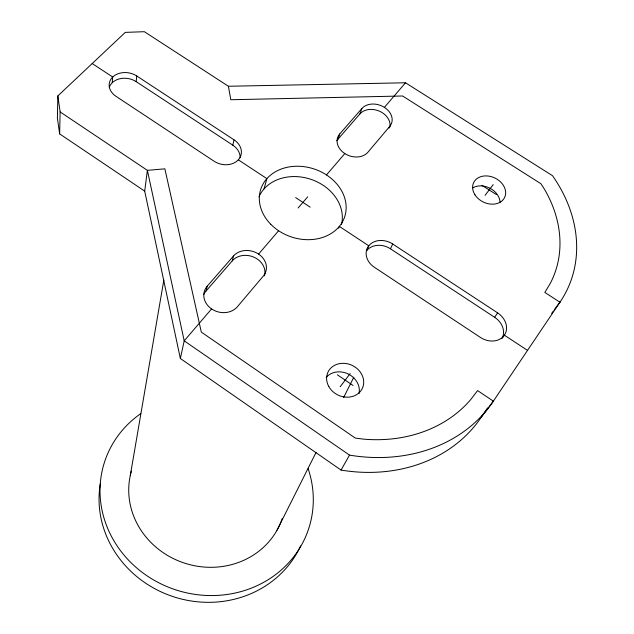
<?xml version="1.0" encoding="UTF-8"?>
<svg xmlns="http://www.w3.org/2000/svg" width="634" height="634" viewBox="0 0 634 634"><rect width="100%" height="100%" fill="white"/><g stroke="black" fill="none" stroke-linecap="round" stroke-linejoin="round"><path stroke-width="0.95" d="M57.845 95.924L57.401 118.13L59.644 133.893L144.695 191.127L180.357 358.487L341.052 470.071A152.826 129.851 24.1 0 0 481.063 417.497L493.363 401.148L560.29 301.689A149.18 119.018 24.4 0 0 552.523 175.713L405.498 82.785L228.406 86.256L144.354 31.7L125.27 32.382L57.845 95.924L60.143 111.933L59.644 133.893M112.25 82.705L112.701 77.031L92.215 63.535M240.143 157.573A17.38 13.924 13.8 0 0 232.813 145.17L136.183 81.651L136.778 75.985A17.34 13.496 9.3 0 0 112.638 77.094A17.34 13.496 9.3 0 0 115.951 96.289L214.11 161.234A17.49 13.98 13.8 0 0 238.257 159.887A17.49 13.98 13.8 0 0 234.017 139.821L136.778 75.985M144.695 191.127L147.381 170.348L60.143 111.933M130.279 475.555L163.857 279.974M180.357 358.487L184.209 340.838L147.381 170.348L164.864 168.834L201.319 332.105L355.294 438.086L363.742 439.156A138.347 116.498 23.9 0 0 470.61 399.705L477.592 390.599L493.363 401.148L492.943 401.734A156.875 132.149 23.9 0 1 349.5 455.117L341.052 470.071M232.813 145.17L234.017 139.821M203.855 294.469A18.497 15.826 14.9 0 1 206.105 290.951L207.215 286.203L233.518 255.977A18.307 15.382 16.2 0 1 258.624 254.115A18.307 15.382 16.2 0 1 263.316 276.052L237.393 306.745A18.624 15.898 15 0 1 211.613 308.94A18.624 15.898 15 0 1 207.215 286.203M206.105 290.951L232.258 260.851L233.518 255.977M264.045 188.916L266.882 178.637L238.321 159.816M336.828 140.708A16.967 13.33 19.5 0 1 337.882 139.282L339.705 133.996L361.871 108.525A16.817 12.973 20 0 1 384.434 107.4A16.817 12.973 20 0 1 389.759 126.364L389.054 128.123M337.882 139.282L359.946 113.89L361.871 108.525M338.667 228.185L339.356 226.401L368.782 245.794L366.69 250.62A17.792 14.59 23.2 0 1 390.457 248.805L494.663 317.317A18.22 14.907 30 0 1 501.882 338.675M390.457 248.805L392.7 243.995L497.611 312.871A18.338 14.97 30 0 1 504.323 335.243A18.338 14.97 30 0 1 480.374 337.399L374.361 267.263A17.91 14.645 23.2 0 1 368.726 245.873A17.91 14.645 23.2 0 1 392.7 243.995M276.979 530.293L316.049 452.454M343.58 397.621L353.788 377.278M494.663 317.317L497.611 312.871M487.522 407.939L481.063 417.497M502.873 337.328L504.379 335.164L527.52 350.404M551.699 313.347L553.466 310.961M554.393 309.63L560.29 301.689M340.181 386.756L350.158 373.569M485.081 195.335L493.197 184.613M389.759 126.364L367.926 152.215A17.07 13.377 19.5 0 1 344.825 153.587L326.478 174.929M211.582 308.916L184.209 340.838L349.5 455.117M258.593 254.091L278.611 230.744M298.123 207.992L307.696 196.833M384.402 107.384L405.498 82.785M481.959 185.35L496.359 194.567M559.949 302.228L544.836 292.417L550.13 283.66A131.563 104.927 24.4 0 0 544.701 189.645L540.945 183.741L402.582 95.996L230.8 99.736L228.406 86.256M295.69 197.626L310.184 207.175M337.375 374.821L353.019 385.472M359.946 113.89A16.714 12.934 20 0 1 379.504 111.204A16.714 12.934 20 0 1 389.862 127.085M109.294 87.246A17.237 13.449 9.3 0 1 136.183 81.651M258.989 196.786A43.619 35.559 18.2 0 1 310.914 179.327A43.619 35.559 18.2 0 1 341.472 224.563M472.861 187.807A16.975 13.243 25.7 0 1 490.288 188.401A16.975 13.243 25.7 0 1 500.02 202.389M344.825 153.587A17.07 13.377 19.5 0 1 339.705 133.996M326.233 377.341A18.743 16.294 25.6 0 1 348.383 374.068A18.743 16.294 25.6 0 1 359.018 393.651M232.258 260.851A18.188 15.319 16.2 0 1 254.337 257.356A18.188 15.319 16.2 0 1 264.497 275.853M308.132 468.669A107.384 99.57 18.2 0 1 251.143 588.209A107.384 99.57 18.2 0 1 115.634 543.615A107.384 99.57 18.2 0 1 140.78 413.598M300.587 545.929A105.664 98.318 18.2 0 1 175.158 597.268A105.664 98.318 18.2 0 1 100.283 483.869M282.193 518.58A79.06 73.282 18.2 0 1 185.382 563.396A79.06 73.282 18.2 0 1 131.404 471.117M270.734 224.246A44.174 35.837 18.2 0 0 344.159 218.254A44.174 35.837 18.2 0 0 293.32 166.393A44.174 35.837 18.2 0 0 270.734 224.246M474.953 194.797A17.181 13.338 25.6 0 0 503.586 199.187A17.181 13.338 25.6 0 0 488.854 176.133A17.181 13.338 25.6 0 0 474.953 194.797M328.753 386.455A19.004 16.444 25.4 0 0 360.865 390.813A19.004 16.444 25.4 0 0 345.847 363.496A19.004 16.444 25.4 0 0 328.753 386.455"/></g></svg>
